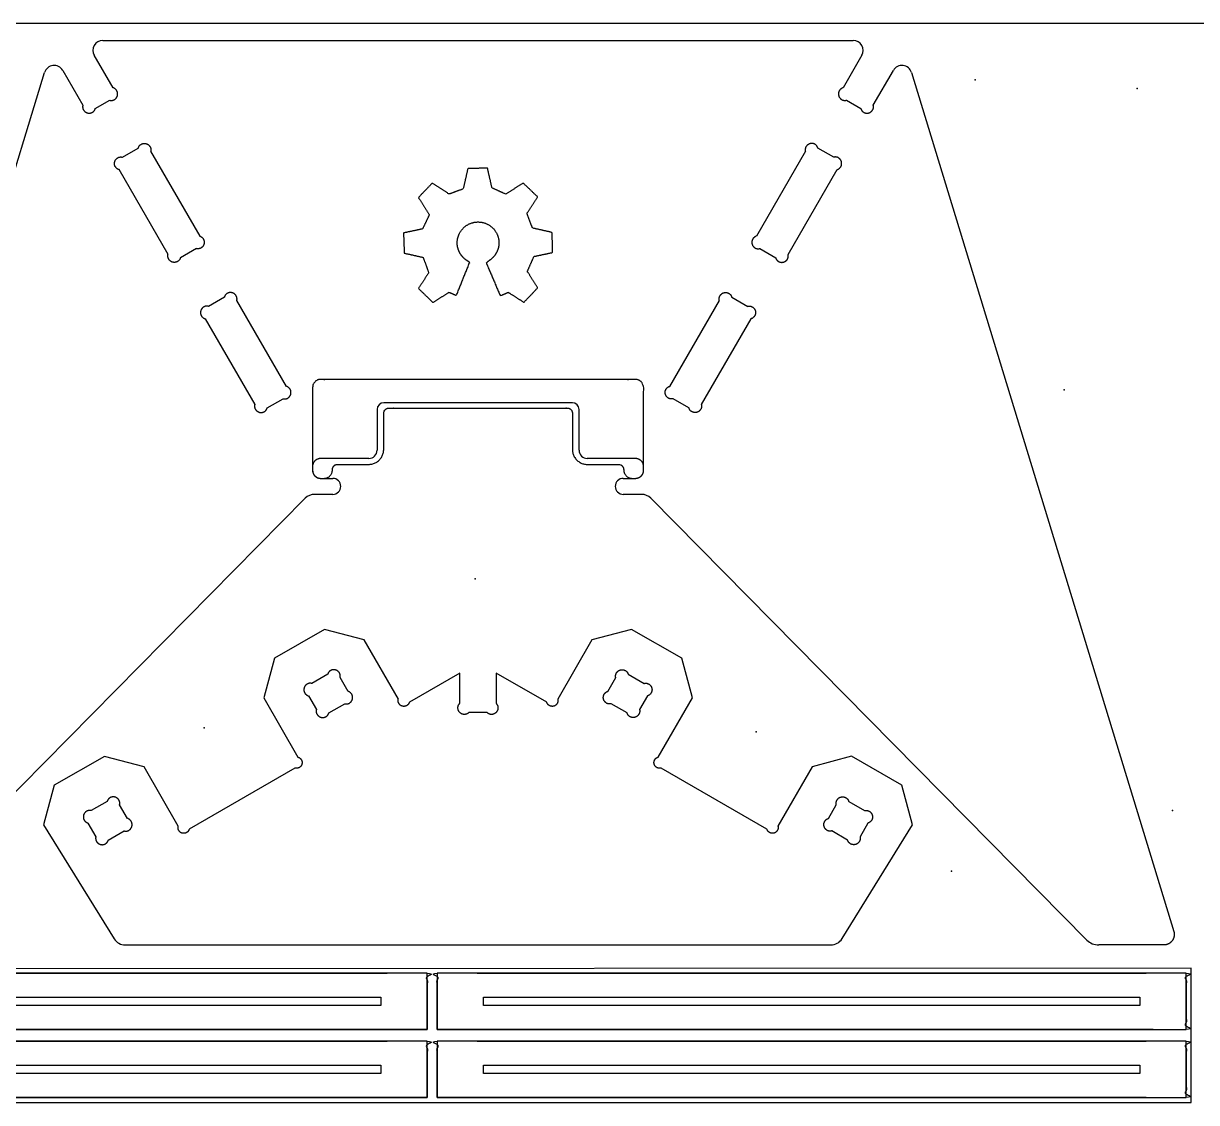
# Model space of a CAD drawing. Header units: millimetres. Extents: x 0 to 2438, y 0 to 1220.
# Drawn here: x 995 to 1701, y 570 to 1220 of the extents above; entities that cross this region are included whole.
import ezdxf

# ---------------------------------------------------------------- set-up
doc = ezdxf.new("R2010")
doc.units = ezdxf.units.MM
doc.header["$MEASUREMENT"] = 0
for name, color, linetype, true_color in [('Board Fixings', 6, 'Continuous', 0xff00ff), ('Pockets 10mm', 5, 'Continuous', 0x0000ff), ('Pockets 5mm', 4, 'Continuous', 0x00ffff), ('Profile - inside', 30, 'Continuous', 0xff7f00), ('Profile - outside', 18, 'Continuous', 0x000000), ('Stock Perimeter', 1, 'Continuous', 0xff0007)]:
    doc.layers.add(name, color=color, linetype=linetype, true_color=true_color)

msp = doc.modelspace()

# ---------------------------------------------------------------- linework, layer by layer
at = {"layer": 'Board Fixings'}
for p in [(1567.82, 1186.09), (1665.55, 1180.78), (1621.61, 999.21), (1266.65, 885.45), (1103.51, 795.55), (1436, 793.21), (1686.85, 745.76), (1553.68, 709.36)]:
    msp.add_point(p, dxfattribs=at)
at = {"layer": 'Pockets 10mm'}
for points, weights, knots in [([(1223.94, 1081.62), (1223.73, 1087.7), (1223.52, 1093.77), (1229.27, 1095), (1235.01, 1096.23), (1237.02, 1100.47), (1239.03, 1104.7), (1235.76, 1109.91), (1232.48, 1115.11), (1236.65, 1119.45), (1240.83, 1123.8), (1245.9, 1120.51), (1250.97, 1117.22), (1255.22, 1118.77), (1259.48, 1120.31), (1260.87, 1126.43), (1262.25, 1132.55), (1268.18, 1132.7), (1274.1, 1132.86), (1275.46, 1126.89), (1276.82, 1120.92), (1280.94, 1119.04), (1285.06, 1117.16), (1290.34, 1120.49), (1295.63, 1123.83), (1299.97, 1119.66), (1304.32, 1115.49), (1301.09, 1110.5), (1297.85, 1105.51), (1299.53, 1101.14), (1301.21, 1096.76), (1307.14, 1095.41), (1313.07, 1094.06), (1313.19, 1088.04), (1313.31, 1082.02), (1307.71, 1080.82), (1302.1, 1079.61), (1300.1, 1075.12), (1298.11, 1070.63), (1301.23, 1065.66), (1304.35, 1060.68), (1300.18, 1056.34), (1296.01, 1052), (1291.33, 1055.02), (1286.65, 1058.04), (1284.22, 1057.01), (1281.79, 1055.98), (1277.58, 1065.82), (1273.37, 1075.67), (1274.01, 1076.25), (1274.65, 1076.83), (1277.72, 1078.66), (1279.44, 1081.8), (1280.99, 1084.62), (1280.99, 1087.83), (1280.99, 1093.04), (1277.31, 1096.72), (1273.62, 1100.4), (1268.42, 1100.4), (1263.21, 1100.4), (1259.53, 1096.72), (1255.85, 1093.04), (1255.85, 1087.83), (1255.85, 1084.62), (1257.4, 1081.8), (1258.94, 1078.98), (1261.65, 1077.24), (1262.5, 1076.64), (1263.35, 1076.03), (1259.36, 1066.06), (1255.37, 1056.09), (1253.17, 1057.08), (1250.98, 1058.06), (1246.09, 1055.01), (1241.21, 1051.96), (1236.86, 1056.13), (1232.52, 1060.3), (1235.59, 1065.06), (1238.67, 1069.82), (1237.01, 1074.45), (1235.34, 1079.08), (1229.64, 1080.35), (1223.94, 1081.62)], [1, 1, 1, 1, 1, 1, 1, 1, 1, 1, 1, 1, 1, 1, 1, 1, 1, 1, 1, 1, 1, 1, 1, 1, 1, 1, 1, 1, 1, 1, 1, 1, 1, 1, 1, 1, 1, 1, 1, 1, 1, 1, 1, 1, 1, 1, 1, 1, 1, 1, 1, 0.965099563415, 1, 0.968695438767, 1, 0.923871008477, 1, 0.923888056087, 1, 0.923871008032, 1, 0.923888056532, 1, 0.96870654219, 1, 0.968963529153, 1, 1, 1, 1, 1, 1, 1, 1, 1, 1, 1, 1, 1, 1, 1, 1, 1], [178.551828, 178.551828, 178.551828, 190.704705, 190.704705, 202.452539, 202.452539, 211.835246, 211.835246, 224.128722, 224.128722, 236.172526, 236.172526, 248.260401, 248.260401, 257.320471, 257.320471, 269.862594, 269.862594, 281.717597, 281.717597, 293.959392, 293.959392, 303.016477, 303.016477, 315.516988, 315.516988, 327.560865, 327.560865, 339.449316, 339.449316, 348.822654, 348.822654, 360.985345, 360.985345, 373.030417, 373.030417, 384.502503, 384.502503, 394.331104, 394.331104, 406.074625, 406.074625, 418.119452, 418.119452, 429.25774, 429.25774, 434.539156, 434.539156, 455.95334, 455.95334, 457.685251, 457.685251, 464.664581, 464.664581, 470.95808, 470.95808, 480.827177, 480.827177, 490.696398, 490.696398, 500.56498, 500.56498, 510.433687, 510.433687, 516.72707, 516.72707, 523.02159, 523.02159, 525.114395, 525.114395, 546.586709, 546.586709, 551.395321, 551.395321, 562.916119, 562.916119, 574.960586, 574.960586, 586.29078, 586.29078, 596.128394, 596.128394, 607.809568, 607.809568, 607.809568]), ([(1180.68, 951.15), (1180.68, 945.94), (1175.68, 945.94), (1174.68, 945.94), (1173.68, 945.94), (1168.68, 945.94), (1168.68, 950.94), (1168.68, 975.77), (1168.68, 1000.59), (1168.68, 1005.59), (1173.68, 1005.59), (1268.42, 1005.59), (1363.16, 1005.59), (1368.16, 1005.59), (1368.16, 1000.59), (1368.16, 975.77), (1368.16, 950.94), (1368.16, 945.94), (1363.16, 945.94), (1362.16, 945.94), (1361.16, 945.94), (1356.16, 945.94), (1356.16, 951.15), (1356.16, 954.36), (1353.16, 954.36), (1343.71, 954.36), (1334.25, 954.36), (1325.25, 954.36), (1325.25, 963.36), (1325.25, 974.32), (1325.25, 985.27), (1325.25, 988.27), (1322.25, 988.27), (1268.42, 988.27), (1214.58, 988.27), (1211.58, 988.27), (1211.58, 985.27), (1211.58, 974.32), (1211.58, 963.36), (1211.58, 954.36), (1202.58, 954.36), (1193.13, 954.36), (1183.68, 954.36), (1180.68, 954.36), (1180.68, 951.15)], [1, 0.707106781187, 1, 1, 1, 0.707106781187, 1, 1, 1, 0.707106781187, 1, 1, 1, 0.707106781187, 1, 1, 1, 0.707106781186, 1, 1, 1, 0.707106781187, 1, 0.707106781187, 1, 1, 1, 0.707106781186, 1, 1, 1, 0.707106781187, 1, 1, 1, 0.707106781186, 1, 1, 1, 0.707106781186, 1, 1, 1, 0.707106781187, 1], [18.453531, 18.453531, 18.453531, 26.306075, 26.306075, 28.306075, 28.306075, 36.158619, 36.158619, 85.810734, 85.810734, 93.663279, 93.663279, 283.146266, 283.146266, 290.99881, 290.99881, 340.650925, 340.650925, 348.503469, 348.503469, 350.503469, 350.503469, 358.356014, 358.356014, 363.068403, 363.068403, 381.975518, 381.975518, 396.108322, 396.108322, 418.01347, 418.01347, 422.724472, 422.724472, 530.393228, 530.393228, 535.10423, 535.10423, 557.009379, 557.009379, 571.142183, 571.142183, 590.049298, 590.049298, 594.761687, 594.761687, 594.761687])]:
    msp.add_rational_spline(points, weights, degree=2, knots=knots, dxfattribs=at)
at = {"layer": 'Pockets 5mm'}
for p, q in [((1698.09, 650.9), (783.59, 650.4)), ((1698.09, 569.9), (1698.09, 650.9)), ((814.52, 633.37), (1209.92, 633.4)), ((1209.92, 633.4), (1209.92, 628.4)), ((1271.76, 633.4), (1667.16, 633.4)), ((1271.76, 628.4), (1271.76, 633.4)), ((1667.16, 633.4), (1667.16, 628.4)), ((1209.92, 628.4), (814.52, 628.37)), ((1667.16, 628.4), (1271.76, 628.4)), ((814.53, 592.37), (1209.93, 592.4)), ((1209.93, 587.4), (814.53, 587.37)), ((1209.93, 592.4), (1209.93, 587.4)), ((1271.76, 587.4), (1271.76, 592.4)), ((1271.76, 592.4), (1667.16, 592.4)), ((1667.16, 587.4), (1271.76, 587.4)), ((1667.16, 592.4), (1667.16, 587.4)), ((783.59, 569.9), (1698.09, 569.9))]:
    msp.add_line(p, q, dxfattribs=at)
at = {"layer": 'Profile - inside'}
for p, q in [((1054.12, 1139.42), (1063.73, 1144.96)), ((1482.71, 1139.42), (1473.11, 1144.96)), ((1071.18, 1142.97), (1100.71, 1091.84)), ((1465.66, 1142.97), (1436.12, 1091.84)), ((1081.66, 1080.83), (1052.13, 1131.97)), ((1455.18, 1080.83), (1484.71, 1131.97)), ((1098.72, 1084.39), (1089.11, 1078.84)), ((1438.12, 1084.39), (1447.73, 1078.84)), ((1115.6, 1055.13), (1105.99, 1049.58)), ((1152.95, 1001.35), (1123.05, 1053.14)), ((1383.88, 1001.35), (1413.79, 1053.14)), ((1421.24, 1055.13), (1430.85, 1049.58)), ((1104, 1042.13), (1133.91, 990.35)), ((1432.84, 1042.13), (1402.93, 990.35)), ((1141.35, 988.36), (1150.95, 993.9)), ((1395.48, 988.36), (1385.88, 993.9)), ((1177.84, 827.91), (1168.23, 822.37)), ((1358.87, 827.91), (1368.47, 822.37)), ((1190.08, 817.6), (1185.29, 825.91)), ((1346.62, 817.6), (1351.42, 825.91)), ((1166.24, 814.92), (1171.03, 806.61)), ((1370.47, 814.92), (1365.67, 806.61)), ((1178.48, 804.61), (1188.09, 810.15)), ((1358.22, 804.61), (1348.62, 810.15)), ((1044.99, 751.3), (1035.39, 745.76)), ((1057.24, 740.99), (1052.44, 749.3)), ((1479.47, 740.99), (1484.26, 749.3)), ((1491.71, 751.3), (1501.32, 745.76)), ((1033.39, 738.31), (1038.18, 730)), ((1503.32, 738.31), (1498.52, 730)), ((1045.63, 728), (1055.24, 733.54)), ((1491.07, 728), (1481.47, 733.54))]:
    msp.add_line(p, q, dxfattribs=at)
for points, weights, knots in [([(1063.73, 1144.96), (1064.39, 1147.72), (1067.4, 1147.72), (1071.33, 1147.72), (1071.33, 1143.79), (1071.33, 1143.28), (1071.18, 1142.97)], [0.999099527661, 0.829333881361, 1.09253141861, 0.772536374763, 1.09253141861, 1.03643003927, 1], [449.922017, 449.922017, 449.922017, 451.015273, 451.015273, 452.342938, 452.342938, 452.57734, 452.57734, 452.57734]), ([(1473.11, 1144.96), (1472.44, 1147.72), (1469.43, 1147.72), (1465.5, 1147.72), (1465.5, 1143.79), (1465.5, 1143.28), (1465.66, 1142.97)], [0.999099527661, 0.829333881361, 1.09253141861, 0.772536374763, 1.09253141861, 1.03643003927, 1], [449.922017, 449.922017, 449.922017, 451.015273, 451.015273, 452.342938, 452.342938, 452.57734, 452.57734, 452.57734]), ([(1052.13, 1131.97), (1051.78, 1131.99), (1051.33, 1132.24), (1047.93, 1134.21), (1049.9, 1137.61), (1051.4, 1140.22), (1054.12, 1139.42)], [1, 1.03643003927, 1.09253141861, 0.772536374763, 1.09253141861, 0.829334391297, 0.999098869832], [587.077633, 587.077633, 587.077633, 587.312036, 587.312036, 588.639702, 588.639702, 589.732957, 589.732957, 589.732957]), ([(1484.71, 1131.97), (1485.06, 1131.99), (1485.5, 1132.24), (1488.9, 1134.21), (1486.94, 1137.61), (1485.44, 1140.22), (1482.71, 1139.42)], [1, 1.03643003927, 1.09253141861, 0.772536374763, 1.09253141861, 0.829334391297, 0.999098869832], [587.077633, 587.077633, 587.077633, 587.312036, 587.312036, 588.639702, 588.639702, 589.732957, 589.732957, 589.732957]), ([(1100.71, 1091.84), (1101.06, 1091.82), (1101.51, 1091.56), (1104.91, 1089.6), (1102.94, 1086.19), (1101.44, 1083.58), (1098.72, 1084.39)], [1.00001459787, 1.0364455969, 1.09254912209, 0.772548893011, 1.09254912209, 0.829210309694, 0.999292871435], [511.625107, 511.625107, 511.625107, 511.859515, 511.859515, 513.187177, 513.187177, 514.280431, 514.280431, 514.280431]), ([(1436.12, 1091.84), (1435.78, 1091.82), (1435.33, 1091.56), (1431.93, 1089.6), (1433.89, 1086.19), (1435.4, 1083.58), (1438.12, 1084.39)], [1.00001459787, 1.0364455969, 1.09254912209, 0.772548893011, 1.09254912209, 0.829210309694, 0.999292871435], [511.625107, 511.625107, 511.625107, 511.859515, 511.859515, 513.187177, 513.187177, 514.280431, 514.280431, 514.280431]), ([(1089.11, 1078.84), (1088.45, 1076.08), (1085.44, 1076.08), (1081.51, 1076.08), (1081.5, 1080.01), (1081.5, 1080.52), (1081.66, 1080.83)], [0.999204107319, 0.829279049292, 1.09254912209, 0.772548893011, 1.09254912209, 1.0364455969, 1.00001459787], [525.374542, 525.374542, 525.374542, 526.467629, 526.467629, 527.795433, 527.795433, 528.029866, 528.029866, 528.029866]), ([(1447.73, 1078.84), (1448.39, 1076.08), (1451.4, 1076.08), (1455.33, 1076.08), (1455.33, 1080.01), (1455.33, 1080.52), (1455.18, 1080.83)], [0.999204107319, 0.829279049292, 1.09254912209, 0.772548893011, 1.09254912209, 1.0364455969, 1.00001459787], [525.374542, 525.374542, 525.374542, 526.467629, 526.467629, 527.795433, 527.795433, 528.029866, 528.029866, 528.029866]), ([(1123.05, 1053.14), (1123.2, 1053.45), (1123.2, 1053.96), (1123.2, 1057.89), (1119.27, 1057.89), (1116.26, 1057.89), (1115.6, 1055.13)], [0.915535394004, 0.94888877616, 1.0002527894, 0.707285530287, 1.0002527894, 0.759286162519, 0.914712171041], [0.584835, 0.584835, 0.584835, 0.819243, 0.819243, 2.146905, 2.146905, 3.240159, 3.240159, 3.240159]), ([(1413.79, 1053.14), (1413.63, 1053.45), (1413.63, 1053.96), (1413.63, 1057.89), (1417.56, 1057.89), (1420.57, 1057.89), (1421.24, 1055.13)], [0.915535394004, 0.94888877616, 1.0002527894, 0.707285530287, 1.0002527894, 0.759286162519, 0.914712171041], [0.584835, 0.584835, 0.584835, 0.819243, 0.819243, 2.146905, 2.146905, 3.240159, 3.240159, 3.240159]), ([(1105.99, 1049.58), (1103.27, 1050.38), (1101.76, 1047.78), (1099.8, 1044.37), (1103.2, 1042.41), (1103.65, 1042.15), (1104, 1042.13)], [0.914700242419, 0.759295409814, 1.0002527894, 0.707285530287, 1.0002527894, 0.94888877616, 0.915535394004], [14.340512, 14.340512, 14.340512, 15.433741, 15.433741, 16.761424, 16.761424, 16.995836, 16.995836, 16.995836]), ([(1430.85, 1049.58), (1433.57, 1050.38), (1435.07, 1047.78), (1437.04, 1044.37), (1433.63, 1042.41), (1433.19, 1042.15), (1432.84, 1042.13)], [0.914700242419, 0.759295409814, 1.0002527894, 0.707285530287, 1.0002527894, 0.94888877616, 0.915535394004], [14.340512, 14.340512, 14.340512, 15.433741, 15.433741, 16.761424, 16.761424, 16.995836, 16.995836, 16.995836]), ([(1150.95, 993.9), (1153.67, 993.1), (1155.18, 995.71), (1157.15, 999.11), (1153.74, 1001.07), (1153.3, 1001.33), (1152.95, 1001.35)], [0.914874711802, 0.759160247992, 1.0002527894, 0.707285530287, 1.0002527894, 0.94888877616, 0.915535394004], [-16.897215, -16.897215, -16.897215, -15.80396, -15.80396, -14.476299, -14.476299, -14.241891, -14.241891, -14.241891]), ([(1385.88, 993.9), (1383.16, 993.1), (1381.66, 995.71), (1379.69, 999.11), (1383.09, 1001.07), (1383.54, 1001.33), (1383.88, 1001.35)], [0.914874711802, 0.759160247992, 1.0002527894, 0.707285530287, 1.0002527894, 0.94888877616, 0.915535394004], [-16.897215, -16.897215, -16.897215, -15.80396, -15.80396, -14.476299, -14.476299, -14.241891, -14.241891, -14.241891]), ([(1133.91, 990.35), (1133.75, 990.04), (1133.75, 989.53), (1133.76, 985.6), (1137.69, 985.6), (1140.69, 985.6), (1141.35, 988.36)], [0.915535394004, 0.94888877616, 1.0002527894, 0.707285530287, 1.0002527894, 0.759532892819, 0.914394299485], [31.822562, 31.822562, 31.822562, 32.057119, 32.057119, 33.385626, 33.385626, 34.477885, 34.477885, 34.477885]), ([(1402.93, 990.35), (1403.08, 990.04), (1403.08, 989.53), (1403.08, 985.6), (1399.15, 985.6), (1396.14, 985.6), (1395.48, 988.36)], [0.915535394004, 0.94888877616, 1.0002527894, 0.707285530287, 1.0002527894, 0.759532892819, 0.914394299485], [31.822562, 31.822562, 31.822562, 32.057119, 32.057119, 33.385626, 33.385626, 34.477885, 34.477885, 34.477885]), ([(1185.29, 825.91), (1185.44, 826.22), (1185.44, 826.74), (1185.44, 830.66), (1181.51, 830.66), (1178.5, 830.66), (1177.84, 827.91)], [0.999999999999, 1.03635413562, 1.0922211219, 0.772316961852, 1.0922211219, 0.829119450548, 0.998788532958], [-235.099638, -235.099638, -235.099638, -234.866064, -234.866064, -233.537923, -233.537923, -232.444314, -232.444314, -232.444314]), ([(1351.42, 825.91), (1351.26, 826.22), (1351.26, 826.74), (1351.26, 830.66), (1355.19, 830.66), (1358.2, 830.66), (1358.87, 827.91)], [0.999999999999, 1.03635413562, 1.0922211219, 0.772316961852, 1.0922211219, 0.829119450548, 0.998788532958], [-235.099638, -235.099638, -235.099638, -234.866064, -234.866064, -233.537923, -233.537923, -232.444314, -232.444314, -232.444314]), ([(1168.23, 822.37), (1165.51, 823.17), (1164.01, 820.56), (1162.04, 817.16), (1165.44, 815.2), (1165.89, 814.94), (1166.24, 814.92)], [0.998784881367, 0.829122281803, 1.0922211219, 0.772316961852, 1.0922211219, 1.03635413562, 0.999999999999], [-221.355112, -221.355112, -221.355112, -220.261511, -220.261511, -218.933364, -218.933364, -218.699789, -218.699789, -218.699789]), ([(1368.47, 822.37), (1371.19, 823.17), (1372.7, 820.56), (1374.66, 817.16), (1371.26, 815.2), (1370.82, 814.94), (1370.47, 814.92)], [0.998784881367, 0.829122281803, 1.0922211219, 0.772316961852, 1.0922211219, 1.03635413562, 0.999999999999], [-221.355112, -221.355112, -221.355112, -220.261511, -220.261511, -218.933364, -218.933364, -218.699789, -218.699789, -218.699789]), ([(1188.09, 810.15), (1190.8, 809.35), (1192.31, 811.96), (1194.28, 815.36), (1190.87, 817.32), (1190.43, 817.58), (1190.08, 817.6)], [0.99878853296, 0.829119450549, 1.0922211219, 0.772316961853, 1.0922211219, 1.03635413562, 0.999999999999], [-247.354184, -247.354184, -247.354184, -246.260575, -246.260575, -244.932434, -244.932434, -244.69886, -244.69886, -244.69886]), ([(1348.62, 810.15), (1345.9, 809.35), (1344.39, 811.96), (1342.43, 815.36), (1345.83, 817.32), (1346.27, 817.58), (1346.62, 817.6)], [0.99878853296, 0.829119450549, 1.0922211219, 0.772316961853, 1.0922211219, 1.03635413562, 0.999999999999], [-247.354184, -247.354184, -247.354184, -246.260575, -246.260575, -244.932434, -244.932434, -244.69886, -244.69886, -244.69886]), ([(1171.03, 806.61), (1170.88, 806.29), (1170.88, 805.78), (1170.88, 801.85), (1174.81, 801.85), (1177.82, 801.85), (1178.48, 804.61)], [0.999999999999, 1.03635413562, 1.0922211219, 0.772316961853, 1.0922211219, 0.829119450549, 0.99878853296], [-261.09806, -261.09806, -261.09806, -260.864486, -260.864486, -259.536344, -259.536344, -258.442736, -258.442736, -258.442736]), ([(1365.67, 806.61), (1365.83, 806.29), (1365.83, 805.78), (1365.83, 801.85), (1361.9, 801.85), (1358.89, 801.85), (1358.22, 804.61)], [0.999999999999, 1.03635413562, 1.0922211219, 0.772316961853, 1.0922211219, 0.829119450549, 0.99878853296], [-261.09806, -261.09806, -261.09806, -260.864486, -260.864486, -259.536344, -259.536344, -258.442736, -258.442736, -258.442736]), ([(1052.44, 749.3), (1052.6, 749.62), (1052.6, 750.13), (1052.6, 754.06), (1048.67, 754.06), (1045.66, 754.06), (1044.99, 751.3)], [0.999999999999, 1.03635413562, 1.0922211219, 0.772316961852, 1.0922211219, 0.829119450548, 0.998788532958], [-235.099638, -235.099638, -235.099638, -234.866064, -234.866064, -233.537923, -233.537923, -232.444314, -232.444314, -232.444314]), ([(1484.26, 749.3), (1484.11, 749.62), (1484.11, 750.13), (1484.11, 754.06), (1488.04, 754.06), (1491.05, 754.06), (1491.71, 751.3)], [0.999999999999, 1.03635413562, 1.0922211219, 0.772316961852, 1.0922211219, 0.829119450548, 0.998788532958], [-235.099638, -235.099638, -235.099638, -234.866064, -234.866064, -233.537923, -233.537923, -232.444314, -232.444314, -232.444314]), ([(1035.39, 745.76), (1032.67, 746.56), (1031.16, 743.95), (1029.2, 740.55), (1032.6, 738.59), (1033.04, 738.33), (1033.39, 738.31)], [0.998784881367, 0.829122281803, 1.0922211219, 0.772316961852, 1.0922211219, 1.03635413562, 0.999999999999], [-221.355112, -221.355112, -221.355112, -220.261511, -220.261511, -218.933364, -218.933364, -218.699789, -218.699789, -218.699789]), ([(1501.32, 745.76), (1504.04, 746.56), (1505.54, 743.95), (1507.51, 740.55), (1504.11, 738.59), (1503.66, 738.33), (1503.32, 738.31)], [0.998784881367, 0.829122281803, 1.0922211219, 0.772316961852, 1.0922211219, 1.03635413562, 0.999999999999], [-221.355112, -221.355112, -221.355112, -220.261511, -220.261511, -218.933364, -218.933364, -218.699789, -218.699789, -218.699789]), ([(1055.24, 733.54), (1057.96, 732.74), (1059.46, 735.35), (1061.43, 738.75), (1058.03, 740.72), (1057.58, 740.97), (1057.24, 740.99)], [0.99878853296, 0.829119450549, 1.0922211219, 0.772316961853, 1.0922211219, 1.03635413562, 0.999999999999], [-247.354184, -247.354184, -247.354184, -246.260575, -246.260575, -244.932434, -244.932434, -244.69886, -244.69886, -244.69886]), ([(1481.47, 733.54), (1478.75, 732.74), (1477.24, 735.35), (1475.28, 738.75), (1478.68, 740.72), (1479.12, 740.97), (1479.47, 740.99)], [0.99878853296, 0.829119450549, 1.0922211219, 0.772316961853, 1.0922211219, 1.03635413562, 0.999999999999], [-247.354184, -247.354184, -247.354184, -246.260575, -246.260575, -244.932434, -244.932434, -244.69886, -244.69886, -244.69886]), ([(1038.18, 730), (1038.03, 729.69), (1038.03, 729.17), (1038.03, 725.25), (1041.96, 725.25), (1044.97, 725.25), (1045.63, 728)], [0.999999999999, 1.03635413562, 1.0922211219, 0.772316961853, 1.0922211219, 0.829119450549, 0.99878853296], [-261.09806, -261.09806, -261.09806, -260.864486, -260.864486, -259.536344, -259.536344, -258.442736, -258.442736, -258.442736]), ([(1498.52, 730), (1498.68, 729.69), (1498.68, 729.17), (1498.68, 725.25), (1494.75, 725.25), (1491.74, 725.25), (1491.07, 728)], [0.999999999999, 1.03635413562, 1.0922211219, 0.772316961853, 1.0922211219, 0.829119450549, 0.99878853296], [-261.09806, -261.09806, -261.09806, -260.864486, -260.864486, -259.536344, -259.536344, -258.442736, -258.442736, -258.442736])]:
    msp.add_rational_spline(points, weights, degree=2, knots=knots, dxfattribs=at)
at = {"layer": 'Profile - outside'}
for p, q in [((1042.41, 1209.8), (1494.42, 1209.8)), ((1048.54, 1181.21), (1037.22, 1200.8)), ((1499.62, 1200.8), (1488.3, 1181.21)), ((849.26, 673.04), (1007.28, 1190.47)), ((1018.21, 1191.72), (1030.35, 1170.7)), ((1506.49, 1170.7), (1518.62, 1191.72)), ((1529.56, 1190.47), (1687.58, 673.04)), ((1037.79, 1168.7), (1046.54, 1173.75)), ((1490.3, 1173.75), (1499.04, 1168.7)), ((1325.25, 991.51), (1211.58, 991.51)), ((1207.58, 987.51), (1207.58, 966.16)), ((1329.25, 966.16), (1329.25, 987.51)), ((1207.58, 966.16), (1207.58, 962.94)), ((1329.25, 962.94), (1329.25, 966.16)), ((1202.58, 957.94), (1173.68, 957.94)), ((1363.16, 957.94), (1334.25, 957.94)), ((1168.68, 952.94), (1168.68, 950.94)), ((1368.16, 950.94), (1368.16, 952.94)), ((1173.68, 945.94), (1180.93, 945.94)), ((1355.91, 945.94), (1363.16, 945.94)), ((1164.31, 933.93), (901.65, 667.82)), ((1180.93, 936.31), (1170, 936.31)), ((1366.83, 936.31), (1355.91, 936.31)), ((1635.19, 667.82), (1372.53, 933.93)), ((1175.97, 854.97), (1145.71, 837.52)), ((1199.82, 848.57), (1175.97, 854.97)), ((1220.4, 812.9), (1199.82, 848.57)), ((1337.01, 848.58), (1316.43, 812.9)), ((1360.86, 854.98), (1337.01, 848.58)), ((1391.12, 837.52), (1360.86, 854.98)), ((1145.71, 837.52), (1139.32, 813.66)), ((1397.52, 813.67), (1391.12, 837.52)), ((1257.35, 828.62), (1227.02, 811.12)), ((1257.35, 810.27), (1257.35, 828.62)), ((1309.81, 811.13), (1279.35, 828.65)), ((1279.35, 828.65), (1279.35, 810.27)), ((1139.32, 813.66), (1159.89, 778)), ((1376.94, 778.01), (1397.52, 813.67)), ((1273.9, 804.81), (1262.81, 804.81)), ((1043.34, 778.47), (1013.09, 761.02)), ((1067.19, 772.07), (1043.34, 778.47)), ((1493.49, 778.49), (1469.64, 772.09)), ((1523.75, 761.04), (1493.49, 778.49)), ((1087.77, 736.41), (1067.19, 772.07)), ((1158.11, 771.38), (1094.39, 734.63)), ((1442.45, 734.64), (1378.72, 771.39)), ((1469.64, 772.09), (1449.07, 736.42)), ((1013.09, 761.02), (1006.69, 737.17)), ((1530.15, 737.19), (1523.75, 761.04)), ((1006.69, 737.17), (1049.11, 668.62)), ((1487.74, 668.65), (1530.15, 737.19)), ((1055.91, 664.83), (1480.93, 664.85)), ((1680.35, 664.83), (1642.32, 664.83)), ((1680.93, 664.83), (1680.35, 664.83)), ((1681.07, 664.83), (1680.93, 664.83)), ((1681.22, 664.83), (1681.07, 664.83)), ((1681.5, 664.83), (1681.22, 664.83)), ((1237.84, 647.9), (786.59, 647.87)), ((1237.84, 613.9), (1237.84, 647.9)), ((1695.09, 647.9), (1243.84, 647.9)), ((1243.84, 647.9), (1243.84, 613.9)), ((1695.09, 613.9), (1695.09, 647.9)), ((786.59, 613.87), (1237.84, 613.9)), ((1243.84, 613.9), (1695.09, 613.9)), ((1237.84, 606.9), (786.59, 606.87)), ((1237.84, 572.9), (1237.84, 606.9)), ((1695.09, 606.9), (1243.84, 606.9)), ((1243.84, 606.9), (1243.84, 572.9)), ((1695.09, 572.9), (1695.09, 606.9)), ((786.59, 572.87), (1237.84, 572.9)), ((1243.84, 572.9), (1695.09, 572.9))]:
    msp.add_line(p, q, dxfattribs=at)
for centre, radius, start, end in [((1042.41, 1203.8), 6, 90, 210.00589), ((1494.42, 1203.8), 6, 329.99411, 90), ((1013.02, 1188.72), 6, 30.00589, 163.0178), ((1523.82, 1188.72), 6, 16.9822, 149.99411), ((1211.58, 987.51), 4, 90, 180), ((1325.25, 987.51), 4, 0, 90), ((1202.58, 962.94), 5, 270, 360), ((1334.25, 962.94), 5, 180, 270), ((1173.68, 950.94), 5, 180, 270), ((1180.93, 941.13), 4.81, 270, 90), ((1355.91, 941.13), 4.81, 90, 270), ((1170, 928.31), 8, 90, 135.37466), ((1366.83, 928.31), 8, 44.62534, 90), ((1055.91, 672.83), 8, 211.74919, 270.00201), ((1480.93, 672.85), 8, 270.00201, 328.3359), ((1642.32, 674.86), 10.02, 224.62534, 270)]:
    msp.add_arc(centre, radius, start, end, dxfattribs=at)
for points, weights, knots in [([(1046.54, 1173.75), (1049.26, 1172.95), (1050.76, 1175.56), (1052.73, 1178.96), (1049.33, 1180.93), (1048.88, 1181.18), (1048.54, 1181.21)], [0.999984902503, 0.829784424883, 1.09330564632, 0.773083836422, 1.09330564632, 1.03716330291, 1.00070708942], [1582.918912, 1582.918912, 1582.918912, 1584.012167, 1584.012167, 1585.339828, 1585.339828, 1585.574236, 1585.574236, 1585.574236]), ([(1488.3, 1181.21), (1487.95, 1181.18), (1487.51, 1180.93), (1484.11, 1178.96), (1486.07, 1175.56), (1487.58, 1172.95), (1490.3, 1173.75)], [1.00070708942, 1.03716330291, 1.09330564632, 0.773083836422, 1.09330564632, 0.829784424883, 0.999984902503], [1673.815079, 1673.815079, 1673.815079, 1674.049487, 1674.049487, 1675.377148, 1675.377148, 1676.470403, 1676.470403, 1676.470403]), ([(1030.35, 1170.7), (1030.19, 1170.39), (1030.19, 1169.87), (1030.19, 1165.94), (1034.12, 1165.94), (1037.13, 1165.94), (1037.79, 1168.7)], [0.999999795968, 1.03656542106, 1.09309028058, 0.772931549849, 1.09309028058, 0.829468812395, 0.999984902503], [1570.167236, 1570.167236, 1570.167236, 1570.401644, 1570.401644, 1571.729305, 1571.729305, 1572.82256, 1572.82256, 1572.82256]), ([(1499.04, 1168.7), (1499.71, 1165.94), (1502.72, 1165.94), (1506.65, 1165.94), (1506.65, 1169.87), (1506.65, 1170.39), (1506.49, 1170.7)], [0.999984902503, 0.829468812395, 1.09309028058, 0.772931549849, 1.09309028058, 1.03656542106, 0.999999795968], [1686.566755, 1686.566755, 1686.566755, 1687.660009, 1687.660009, 1688.987671, 1688.987671, 1689.222079, 1689.222079, 1689.222079]), ([(1227.02, 811.12), (1226.34, 808.58), (1223.71, 808.58), (1220.28, 808.58), (1220.28, 812.01), (1220.28, 812.46), (1220.4, 812.9)], [0.99999977383, 0.829695818058, 1.0932535477, 0.773046997136, 1.0932535477, 1.03666186398, 1.00007363528], [2946.178168, 2946.178168, 2946.178168, 2946.3527098, 2946.3527098, 2946.5647674, 2946.5647674, 2946.6022454, 2946.6022454, 2946.6022454]), ([(1316.43, 812.9), (1316.55, 812.47), (1316.55, 812.01), (1316.55, 808.59), (1313.12, 808.59), (1310.49, 808.59), (1309.81, 811.13)], [1.00007358897, 1.03666181138, 1.093253478, 0.773046947849, 1.093253478, 0.829695890834, 0.99999954766], [3720.9326329, 3720.9326329, 3720.9326329, 3720.9701108, 3720.9701108, 3721.1821685, 3721.1821685, 3721.3567102, 3721.3567102, 3721.3567102]), ([(1262.81, 804.81), (1260.85, 802.76), (1258.24, 804.26), (1254.84, 806.23), (1256.8, 809.63), (1257.06, 810.07), (1257.35, 810.27)], [0.999277722823, 0.8291977884, 1.09253289958, 0.772537421964, 1.09253289958, 1.03643022412, 0.99999977383], [2903.956885, 2903.956885, 2903.956885, 2905.050139, 2905.050139, 2906.377801, 2906.377801, 2906.612208, 2906.612208, 2906.612208]), ([(1279.35, 810.27), (1279.64, 810.07), (1279.9, 809.63), (1281.86, 806.23), (1278.46, 804.26), (1275.85, 802.76), (1273.9, 804.81)], [0.99999977383, 1.03643022412, 1.09253289958, 0.772537421964, 1.09253289958, 0.8291977884, 0.999277722823], [2890.210538, 2890.210538, 2890.210538, 2890.444946, 2890.444946, 2891.772607, 2891.772607, 2892.865862, 2892.865862, 2892.865862]), ([(1159.89, 778), (1162.43, 777.32), (1162.43, 774.69), (1162.43, 771.26), (1159, 771.26), (1158.55, 771.26), (1158.11, 771.38)], [1.00007363528, 0.829639313616, 1.09325397923, 0.773047302272, 1.09325397923, 1.03660525272, 1.00000031946], [2953.1640044, 2953.1640044, 2953.1640044, 2953.3385838, 2953.3385838, 2953.5506414, 2953.5506414, 2953.5881572, 2953.5881572, 2953.5881572]), ([(1378.72, 771.39), (1378.28, 771.27), (1377.83, 771.27), (1374.4, 771.27), (1374.4, 774.7), (1374.4, 777.33), (1376.94, 778.01)], [1.00000025569, 1.03660519121, 1.0932539286, 0.773047266471, 1.0932539286, 0.829639275194, 1.00007358897], [3713.946721, 3713.946721, 3713.946721, 3713.9842368, 3713.9842368, 3714.1962944, 3714.1962944, 3714.3708739, 3714.3708739, 3714.3708739]), ([(1094.39, 734.63), (1093.71, 732.09), (1091.08, 732.09), (1087.65, 732.09), (1087.65, 735.52), (1087.65, 735.97), (1087.77, 736.41)], [1.00000031946, 0.829679873047, 1.09324296405, 0.773039513362, 1.09324296405, 1.03662807496, 1.00003324286], [3027.1477643, 3027.1477643, 3027.1477643, 3027.3223113, 3027.3223113, 3027.5343688, 3027.5343688, 3027.5718625, 3027.5718625, 3027.5718625]), ([(1449.07, 736.42), (1449.19, 735.98), (1449.19, 735.53), (1449.19, 732.1), (1445.76, 732.1), (1443.13, 732.1), (1442.45, 734.64)], [1.00003324286, 1.03662807955, 1.09324298312, 0.773039526851, 1.09324298312, 0.829679950363, 1.00000025569], [3639.9630157, 3639.9630157, 3639.9630157, 3640.0005094, 3640.0005094, 3640.212567, 3640.212567, 3640.3871139, 3640.3871139, 3640.3871139]), ([(1687.58, 673.04), (1688.51, 669.98), (1686.61, 667.41), (1684.7, 664.83), (1681.5, 664.83)], [0.999999795968, 0.893028284742, 0.999999948992, 0.893028233733, 0.999999897984], [1748.7116177, 1748.7116177, 1748.7116177, 1748.9450007, 1748.9450007, 1749.1783837, 1749.1783837, 1749.1783837])]:
    msp.add_rational_spline(points, weights, degree=2, knots=knots, dxfattribs=at)
for points, weights in [([(1173.68, 957.94), (1168.68, 957.94), (1168.68, 952.94)], [1, 0.707106781187, 1]), ([(1368.16, 952.94), (1368.16, 957.94), (1363.16, 957.94)], [1, 0.707106851018, 0.999999860338]), ([(1363.16, 945.94), (1368.16, 945.94), (1368.16, 950.94)], [1, 0.707106781187, 1])]:
    msp.add_rational_spline(points, weights, degree=2, dxfattribs=at)
for points, knots in [([(1237.84, 613.9), (1237.84, 630.9), (1237.84, 647.9), (1012.21, 647.89), (786.59, 647.87), (786.59, 630.87), (786.59, 613.87), (1012.21, 613.89), (1237.84, 613.9)], [936.501259, 936.501259, 936.501259, 970.500763, 970.500763, 1421.75164, 1421.75164, 1455.751145, 1455.751145, 1907.002022, 1907.002022, 1907.002022]), ([(1243.84, 613.9), (1469.47, 613.9), (1695.09, 613.9), (1695.09, 630.9), (1695.09, 647.9), (1469.47, 647.9), (1243.84, 647.9), (1243.84, 630.9), (1243.84, 613.9)], [-1907.002022, -1907.002022, -1907.002022, -1455.751145, -1455.751145, -1421.75164, -1421.75164, -970.500763, -970.500763, -936.501259, -936.501259, -936.501259]), ([(1237.84, 572.9), (1237.84, 589.9), (1237.84, 606.9), (1012.22, 606.89), (786.59, 606.87), (786.59, 589.87), (786.59, 572.87), (1012.22, 572.89), (1237.84, 572.9)], [936.501259, 936.501259, 936.501259, 970.500763, 970.500763, 1421.75164, 1421.75164, 1455.751145, 1455.751145, 1907.002022, 1907.002022, 1907.002022]), ([(1243.84, 572.9), (1469.47, 572.9), (1695.09, 572.9), (1695.09, 589.9), (1695.09, 606.9), (1469.47, 606.9), (1243.84, 606.9), (1243.84, 589.9), (1243.84, 572.9)], [-1907.002022, -1907.002022, -1907.002022, -1455.751145, -1455.751145, -1421.75164, -1421.75164, -970.500763, -970.500763, -936.501259, -936.501259, -936.501259])]:
    msp.add_open_spline(points, degree=2, knots=knots, dxfattribs=at)
at = {"layer": 'Stock Perimeter'}
msp.add_line((2438, 1220), (0, 1220), dxfattribs=at)

doc.saveas('drawing.dxf')
